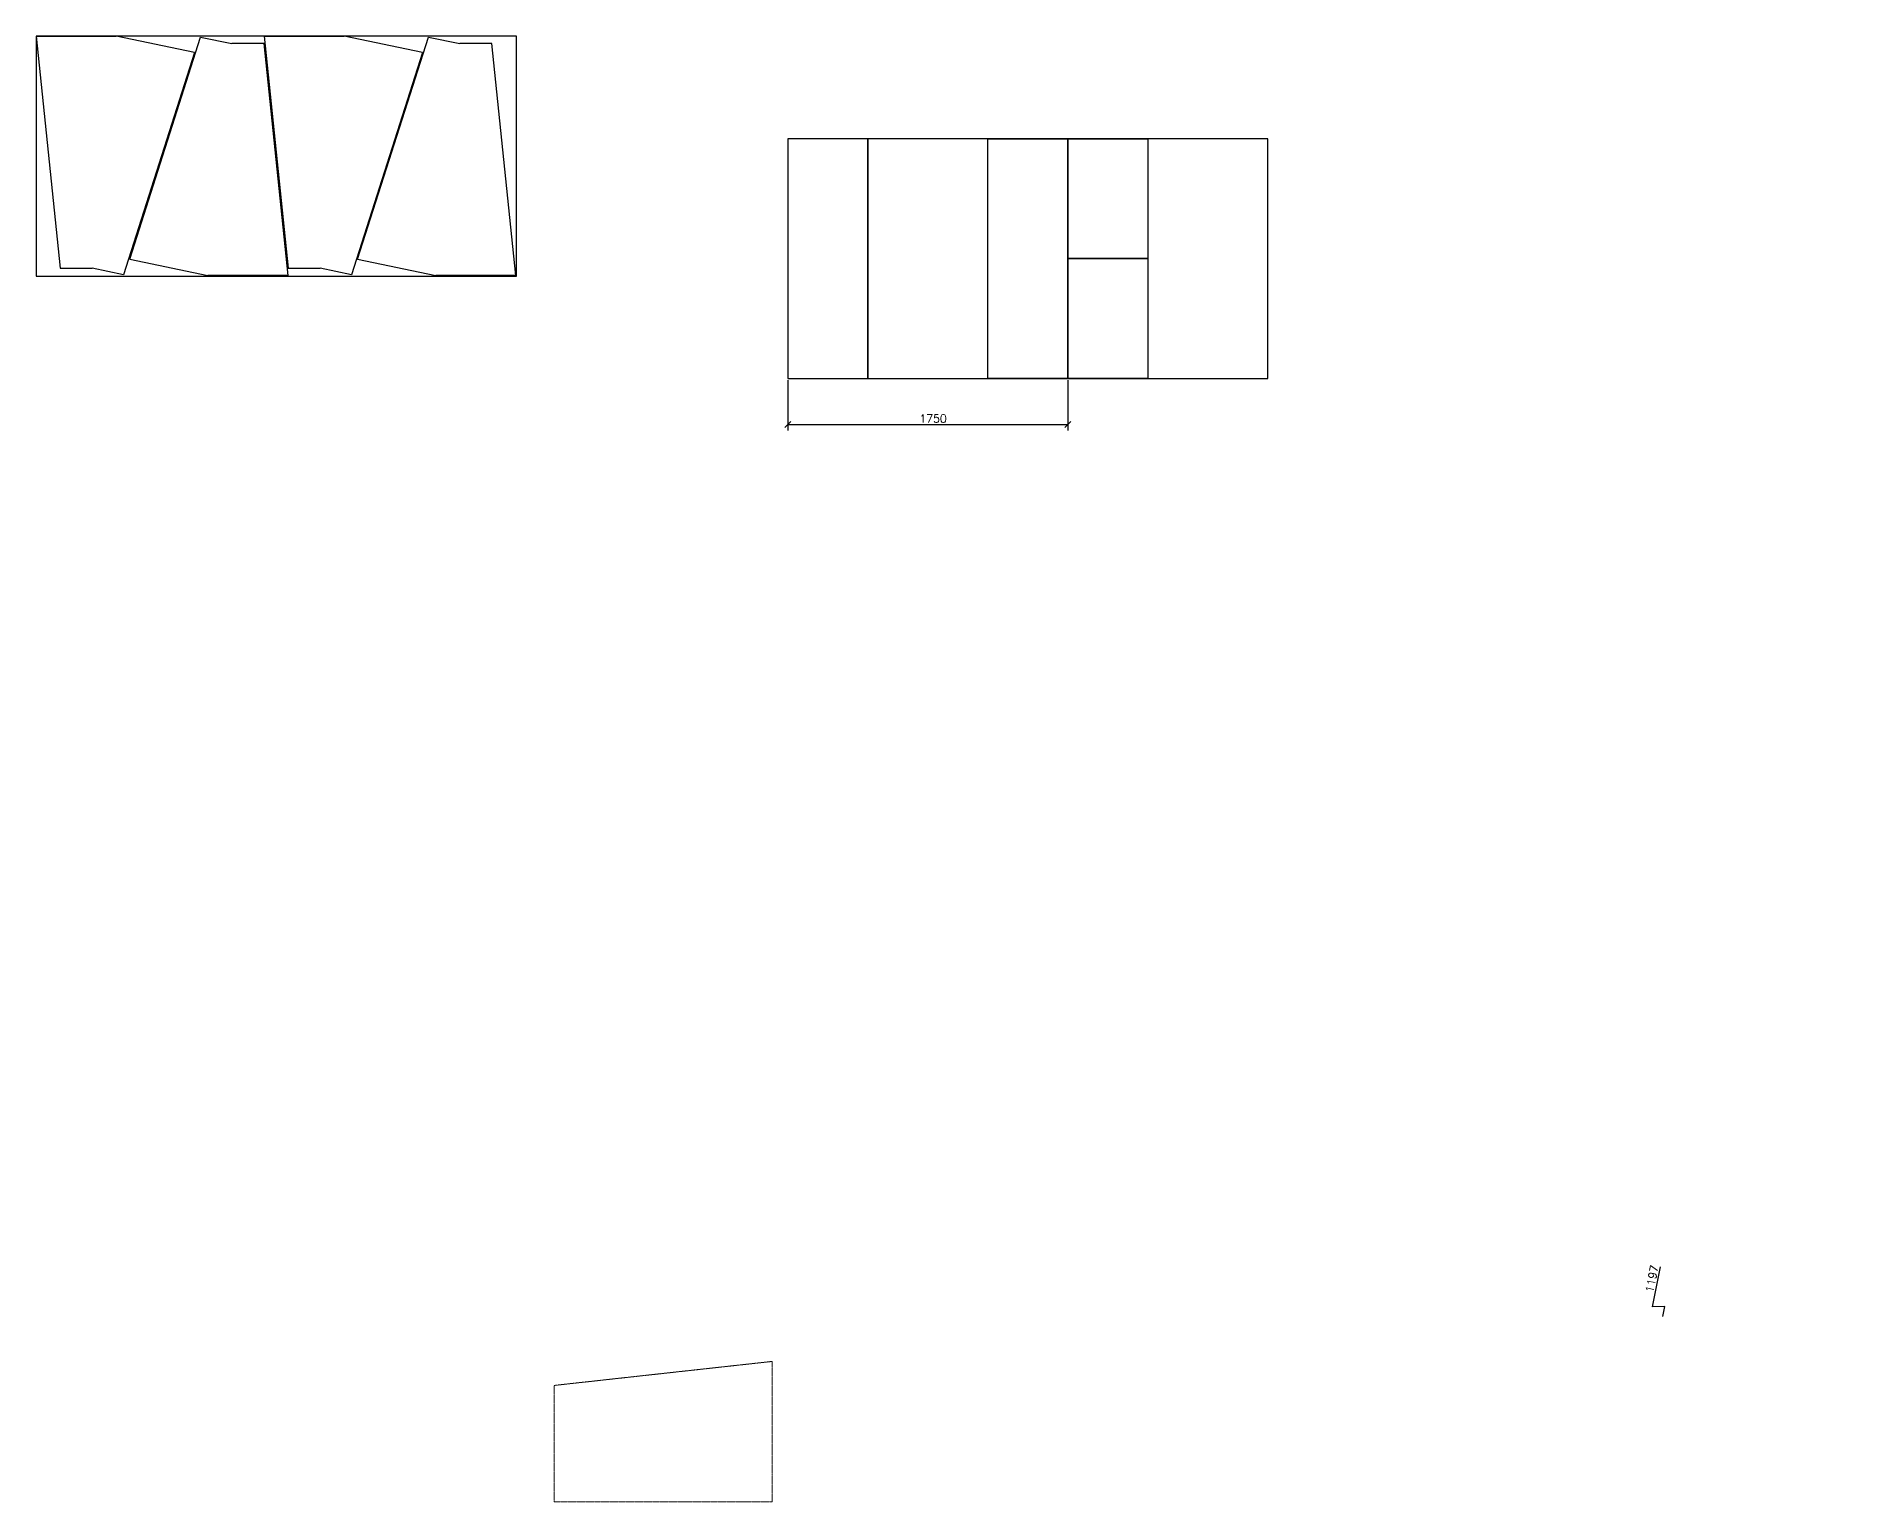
# Model space of a CAD drawing. Header units: millimetres. Extents: x -25270 to 56616, y 992 to 38275.
# Drawn here: x -7091 to 4246, y 10455 to 19616 of the extents above; entities that cross this region are included whole.
import ezdxf

# ---------------------------------------------------------------- set-up
doc = ezdxf.new("R2010")
doc.units = ezdxf.units.MM
doc.linetypes.add('AXES2', pattern=[1.125, 0.75, -0.125, 0.125, -0.125])
doc.layers.add('AXES', color=1, linetype='AXES2', lineweight=13)
doc.layers.add('POTCACH', color=7, linetype='Continuous')
doc.styles.add('DETX4', font='romans.shx', dxfattribs={"height": 50})
doc.dimstyles.new('DETX4', dxfattribs={"dimtxt": 50, "dimasz": 37, "dimexe": 37, "dimexo": 10, "dimgap": 12, "dimtad": 1, "dimdec": 0, "dimdsep": 46, "dimtxsty": 'DETX4', "dimblk": 'OBLIQUE', "dimcen": 0.09, "dimadec": 0, "dimazin": 0, "dimtfac": 1, "dimtdec": 0, "dimtix": 1, "dimtofl": 0, "dimtmove": 0, "dimatfit": 3, "dimldrblk": 'OBLIQUE', "dimfxl": 1, "dimtolj": 1, "dimtzin": 0, "dimarcsym": 0})

# ---------------------------------------------------------------- blocks, each defined once
blk = doc.blocks.new('*D8')
at = {"layer": 'Defpoints', "color": 0, "transparency": 16777216}
for p in [(3022, 11747), (3071, 11602), (4246, 11372)]:
    blk.add_point(p, dxfattribs=at)
at = {"layer": 'POTCACH', "color": 0, "lineweight": -2, "transparency": 16777216}
for p, q in [((3008, 11674), (3057, 11924)), ((3085, 11675), (3008, 11674)), ((3073, 11612), (3085, 11675))]:
    blk.add_line(p, q, dxfattribs=at)
at = {"layer": 'POTCACH', "color": 0, "transparency": 16777216, "insert": (3004, 11848), "char_height": 50, "attachment_point": 5, "rotation": 78.8823, "style": 'DETX4'}
blk.add_mtext('\\A1;1197', dxfattribs=at)
blk = doc.blocks.new('_OBLIQUE')
at = {"color": 0, "linetype": 'ByBlock'}
blk.add_line((-0.5, -0.5), (0.5, 0.5), dxfattribs=at)
blk = doc.blocks.new('*D162')
at = {"color": 0, "lineweight": -2, "transparency": 16777216}
for p, q in [((-2396, 17466), (-2396, 17152)), ((-646, 17466), (-646, 17152)), ((-2396, 17189), (-646, 17189))]:
    blk.add_line(p, q, dxfattribs=at)
at = {"layer": 'Defpoints', "color": 0, "transparency": 16777216}
for p in [(-2396, 17476), (-646, 17476), (-646, 17189)]:
    blk.add_point(p, dxfattribs=at)
at = {"color": 0, "lineweight": -2, "transparency": 16777216, "xscale": 37, "yscale": 37, "zscale": 37, "rotation": 180}
blk.add_blockref('_OBLIQUE', (-2396, 17189), dxfattribs=at)
at = {"color": 0, "lineweight": -2, "transparency": 16777216, "xscale": 37, "yscale": 37, "zscale": 37}
blk.add_blockref('_OBLIQUE', (-646, 17189), dxfattribs=at)
at = {"color": 0, "transparency": 16777216, "insert": (-1488, 17226), "char_height": 50, "attachment_point": 5, "style": 'DETX4'}
blk.add_mtext('\\A1;1750', dxfattribs=at)

msp = doc.modelspace()

# ---------------------------------------------------------------- linework, layer by layer
for p, q in [((-7091.4, 19616.1), (-6591.4, 19616.1)), ((-7091.4, 19616.1), (-6941.4, 18166.1)), ((-6102, 19513.7), (-6591.4, 19616.1)), ((-5667.7, 19616.1), (-5167.7, 19616.1)), ((-5667.7, 19616.1), (-5517.7, 18166.1)), ((-4678.3, 19513.7), (-5167.7, 19616.1)), ((-6102, 19513.7), (-6545.6, 18125.2)), ((-6507.9, 18222.5), (-6064.3, 19611.1)), ((-6064.3, 19611.1), (-5868.5, 19570.2)), ((-5668.5, 19570.2), (-5868.5, 19570.2)), ((-5518.5, 18120.2), (-5668.5, 19570.2)), ((-4678.3, 19513.7), (-5122, 18125.2)), ((-5084.3, 18222.5), (-4640.6, 19611.1)), ((-4640.6, 19611.1), (-4444.9, 19570.2)), ((-4244.9, 19570.2), (-4444.9, 19570.2)), ((-4094.9, 18120.2), (-4244.9, 19570.2)), ((-6941.4, 18166.1), (-6741.4, 18166.1)), ((-6545.6, 18125.2), (-6741.4, 18166.1)), ((-6507.9, 18222.5), (-6018.5, 18120.2)), ((-5517.7, 18166.1), (-5317.7, 18166.1)), ((-5122, 18125.2), (-5317.7, 18166.1)), ((-5084.3, 18222.5), (-4594.9, 18120.2)), ((-5518.5, 18120.2), (-6018.5, 18120.2)), ((-4094.9, 18120.2), (-4594.9, 18120.2))]:
    msp.add_line(p, q)
for points in [[(-2396.3, 18975.8), (-2396.3, 17475.8), (-1896.3, 17475.8), (-1896.3, 18975.8)], [(-2396.3, 17475.8), (603.7, 17475.8), (603.7, 18975.8), (-2396.3, 18975.8)], [(-1896.3, 18975.8), (-1896.3, 17475.8), (-1146.3, 17475.8), (-1146.3, 18975.8)], [(-646.3, 18975.8), (-646.3, 17475.8), (-1146.3, 17475.8), (-1146.3, 18975.8)], [(-146.3, 18975.8), (-146.3, 18225.8), (-646.3, 18225.8), (-646.3, 18975.8)], [(-146.3, 18225.8), (-146.3, 17475.8), (-646.3, 17475.8), (-646.3, 18225.8)]]:
    msp.add_lwpolyline(points, close=True)
at = {"layer": 'AXES'}
msp.add_lwpolyline([(-2494.1, 10454.8), (-3855.6, 10454.8), (-3855.6, 11181.8), (-2494.1, 11331.8)], close=True, dxfattribs=at)
at = {"layer": 'POTCACH'}
msp.add_lwpolyline([(-7091.4, 18116.1), (-4091.4, 18116.1), (-4091.4, 19616.1), (-7091.4, 19616.1)], close=True, dxfattribs=at)

# ---------------------------------------------------------------- dimensions: what is measured, and where the dimension line sits
dim = msp.add_linear_dim(base=(-646.3, 17188.8), p1=(-2396.3, 17475.8), p2=(-646.3, 17475.8), dimstyle='DETX4')
dim.commit()
dim.dimension.update_dxf_attribs({"geometry": '*D162', "text_midpoint": (-1487.6, 17188.8), "dimtype": 160})
dim = msp.add_ordinate_dim(feature_location=(3071.2, 11602.4), offset=(-49.3, 144.1), dtype=1, origin=(4246.2, 11371.5), dimstyle='DETX4', dxfattribs=at)
dim.commit()
dim.dimension.update_dxf_attribs({"geometry": '*D8', "text_midpoint": (3004.2, 11848.4)})

doc.saveas('drawing.dxf')
